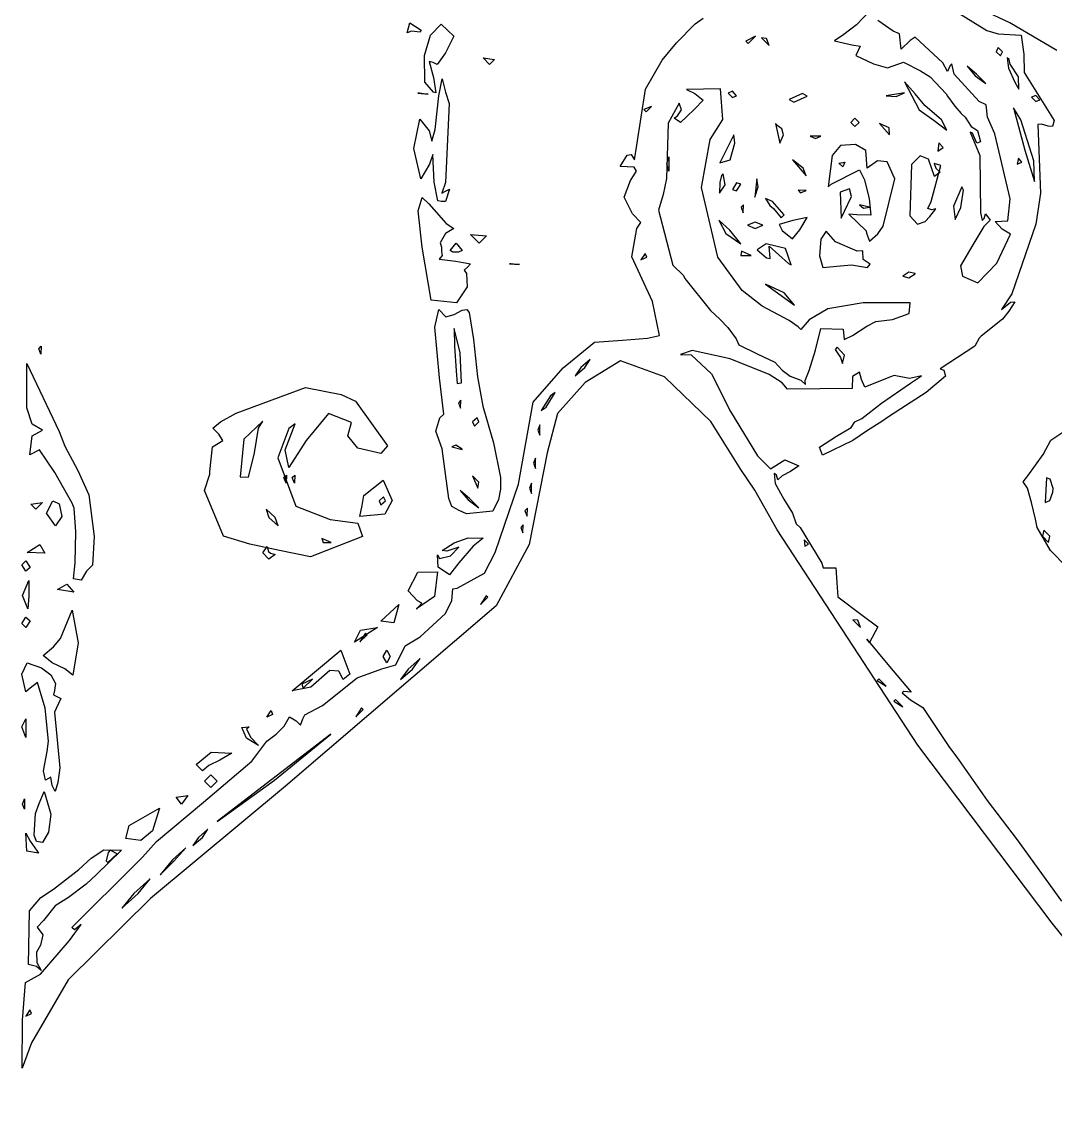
# Model space of a CAD drawing. Extents: x 0.2 to 67.3, y 0 to 43.3.
# Drawn here: x 0.16 to 8.32, y 12.4 to 20.98 of the extents above; entities that cross this region are included whole.
import ezdxf

# ---------------------------------------------------------------- set-up
doc = ezdxf.new("R2010")
doc.units = 0

msp = doc.modelspace()

# ---------------------------------------------------------------- linework, layer by layer
at = {"layer": 'Image'}
for p, q in [((7.962907, 20.967049), (7.35026, 21.256572)), ((7.356439, 21.170398), (7.780983, 20.906857)), ((6.863267, 21.066903), (6.751153, 20.952603)), ((3.204054, 20.888865), (3.225323, 20.967446)), ((3.225323, 20.967446), (3.315536, 20.910058)), ((3.388309, 20.869709), (3.472014, 20.95591)), ((3.472014, 20.95591), (3.573789, 20.861481)), ((5.331243, 20.80867), (5.479276, 20.960117)), ((5.479276, 20.960117), (5.54207, 21.003773)), ((6.751153, 20.952603), (6.650743, 20.876773)), ((7.042068, 20.900798), (6.919863, 20.985385)), ((8.334097, 20.749483), (7.962907, 20.967049)), ((3.204055, 20.888891), (3.204054, 20.888865)), ((3.240049, 20.901062), (3.204055, 20.888891)), ((3.306342, 20.894977), (3.240049, 20.901062)), ((3.315536, 20.910058), (3.306342, 20.894977)), ((3.342463, 20.710748), (3.388309, 20.869709)), ((3.573789, 20.861481), (3.50818, 20.730221)), ((5.954153, 20.863015), (5.877533, 20.823698)), ((5.897525, 20.80359), (5.954152, 20.862883)), ((5.954152, 20.862883), (5.954153, 20.863015)), ((6.04015, 20.844759), (6.001332, 20.849786)), ((6.001332, 20.849786), (6.06202, 20.789091)), ((6.06202, 20.789091), (6.04015, 20.844865)), ((6.04015, 20.844865), (6.04015, 20.844759)), ((6.650743, 20.876773), (6.577618, 20.825603)), ((7.092087, 20.881748), (7.042068, 20.900798)), ((7.103247, 20.759246), (7.092087, 20.881748)), ((7.21536, 20.855289), (7.175948, 20.829096)), ((7.432559, 20.650846), (7.21536, 20.855289)), ((7.780983, 20.906857), (7.871196, 20.880398)), ((7.871196, 20.880398), (8.051741, 20.870079)), ((8.051741, 20.870079), (8.073228, 20.720908)), ((5.218004, 20.673653), (5.331243, 20.80867)), ((5.877533, 20.823698), (5.897525, 20.80359)), ((6.577618, 20.825603), (6.715774, 20.793721)), ((6.715774, 20.793721), (6.780443, 20.784725)), ((6.780443, 20.784725), (6.747639, 20.710536)), ((7.175948, 20.829096), (7.103247, 20.759246)), ((7.869259, 20.772104), (7.854792, 20.739296)), ((7.904, 20.739296), (7.869259, 20.772104)), ((3.344157, 20.498684), (3.342463, 20.710748)), ((3.50818, 20.730221), (3.440265, 20.639734)), ((3.855362, 20.639442), (3.803421, 20.69138)), ((3.803421, 20.69138), (3.803421, 20.691354)), ((3.803421, 20.691354), (3.894318, 20.678389)), ((3.894318, 20.678389), (3.855362, 20.639442)), ((5.087197, 20.44373), (5.218004, 20.673653)), ((6.747639, 20.710536), (6.887058, 20.644549)), ((7.854792, 20.739296), (7.889533, 20.706514)), ((7.889533, 20.706514), (7.904, 20.739296)), ((7.904, 20.739296), (7.904, 20.739296)), ((7.956339, 20.678654), (7.939736, 20.691883)), ((7.939736, 20.691883), (7.951071, 20.610418)), ((7.964464, 20.640792), (7.956339, 20.678654)), ((8.073228, 20.720908), (8.076223, 20.574911)), ((3.409766, 20.655873), (3.379267, 20.661959)), ((3.379267, 20.661959), (3.411841, 20.537234)), ((3.440265, 20.639734), (3.409766, 20.655873)), ((6.887058, 20.644549), (6.996382, 20.613619)), ((6.996382, 20.613619), (7.122632, 20.656561)), ((7.122632, 20.656561), (7.25774, 20.587849)), ((7.25774, 20.587849), (7.333894, 20.542632)), ((7.469362, 20.584489), (7.432559, 20.650846)), ((7.49087, 20.630156), (7.469362, 20.584489)), ((7.504215, 20.644179), (7.49087, 20.630156)), ((7.523538, 20.562184), (7.504215, 20.644179)), ((7.698971, 20.561999), (7.625161, 20.624494)), ((7.625161, 20.624494), (7.687653, 20.550675)), ((7.951071, 20.610418), (8.002415, 20.49887)), ((8.030303, 20.542367), (7.964464, 20.640792)), ((3.413571, 20.421056), (3.344157, 20.498684)), ((3.411841, 20.537234), (3.432047, 20.416373)), ((3.454767, 20.391899), (3.482266, 20.527018)), ((3.482266, 20.527018), (3.507677, 20.420024)), ((7.215103, 20.40862), (7.130767, 20.501992)), ((7.130767, 20.501992), (7.245208, 20.280139)), ((7.333894, 20.542632), (7.458162, 20.406609)), ((7.719191, 20.345967), (7.523538, 20.562184)), ((7.687653, 20.550675), (7.772782, 20.48818)), ((7.772782, 20.48818), (7.698971, 20.561999)), ((8.002415, 20.49887), (8.033513, 20.444048)), ((8.033513, 20.444048), (8.030303, 20.542446)), ((8.030303, 20.542446), (8.030303, 20.542367)), ((8.076223, 20.574911), (8.310922, 20.197721)), ((3.290029, 20.411531), (3.370437, 20.404122)), ((3.290031, 20.411531), (3.290029, 20.411531)), ((3.301381, 20.411531), (3.290031, 20.411531)), ((3.350625, 20.404122), (3.301381, 20.411531)), ((3.432047, 20.416373), (3.413571, 20.421135)), ((3.413571, 20.421135), (3.413571, 20.421056)), ((3.507677, 20.420024), (3.53701, 20.33033)), ((5.017196, 20.001162), (5.087197, 20.44373)), ((5.67766, 20.446614), (5.410848, 20.441323)), ((5.410848, 20.441323), (5.476458, 20.410367)), ((5.476458, 20.410367), (5.542067, 20.358085)), ((5.697703, 20.203701), (5.67766, 20.446614)), ((5.771699, 20.427538), (5.738895, 20.412986)), ((5.738895, 20.412986), (5.771699, 20.378246)), ((5.804504, 20.392798), (5.771699, 20.427538)), ((7.130694, 20.415023), (6.98547, 20.391211)), ((7.065117, 20.385654), (7.130694, 20.414997)), ((7.130694, 20.414997), (7.130694, 20.415023)), ((7.772782, 20.48818), (7.772782, 20.48818)), ((3.370437, 20.404122), (3.350625, 20.404122)), ((3.425454, 20.12459), (3.454767, 20.391899)), ((3.53701, 20.33033), (3.508153, 19.707846)), ((5.350658, 20.334792), (5.264416, 20.176925)), ((5.369195, 20.281541), (5.350658, 20.334792)), ((5.542067, 20.358085), (5.476458, 20.288658)), ((5.771699, 20.378246), (5.804504, 20.392798)), ((5.804504, 20.392798), (5.804504, 20.392798)), ((6.324686, 20.4087), (6.21881, 20.361313)), ((6.21881, 20.361313), (6.256306, 20.340411)), ((6.256306, 20.340411), (6.362182, 20.387771)), ((6.362182, 20.387798), (6.324686, 20.4087)), ((6.362182, 20.387771), (6.362182, 20.387798)), ((6.98547, 20.391211), (7.065117, 20.385654)), ((7.291381, 20.315143), (7.215103, 20.40862)), ((7.458162, 20.406609), (7.469804, 20.390205)), ((7.469804, 20.390205), (7.527645, 20.308899)), ((7.775516, 20.321361), (7.719191, 20.345967)), ((8.166437, 20.394836), (8.133632, 20.380283)), ((8.133632, 20.380283), (8.166437, 20.345544)), ((8.199242, 20.360096), (8.166437, 20.394836)), ((8.166437, 20.345544), (8.199242, 20.360096)), ((8.199242, 20.360096), (8.199242, 20.360096)), ((5.132877, 20.306491), (5.074054, 20.284002)), ((5.074054, 20.284002), (5.092419, 20.265745)), ((5.092419, 20.265745), (5.132878, 20.306518)), ((5.132878, 20.306518), (5.132877, 20.306491)), ((5.33843, 20.23426), (5.369195, 20.281541)), ((5.476458, 20.288658), (5.410848, 20.226111)), ((7.245208, 20.280139), (7.365822, 20.198171)), ((7.423356, 20.201134), (7.291381, 20.315143)), ((7.527645, 20.308899), (7.579019, 20.251193)), ((7.579019, 20.251193), (7.608258, 20.222777)), ((7.786401, 20.223439), (7.775516, 20.321361)), ((8.048601, 20.201452), (7.991179, 20.296702)), ((7.991179, 20.296702), (8.080928, 19.962084)), ((3.257675, 19.9769), (3.305444, 20.206373)), ((3.305444, 20.206373), (3.379014, 20.114483)), ((5.264416, 20.176925), (5.251097, 19.739622)), ((5.312435, 20.215475), (5.33843, 20.23426)), ((5.361641, 20.180735), (5.312435, 20.215475)), ((5.410848, 20.226111), (5.361641, 20.180735)), ((5.595626, 20.046459), (5.697703, 20.203701)), ((6.132551, 20.152319), (6.113154, 20.173221)), ((6.113154, 20.173221), (6.147339, 20.017646)), ((6.739436, 20.214628), (6.706631, 20.18182)), ((6.706631, 20.18182), (6.739436, 20.149011)), ((6.772241, 20.18182), (6.739436, 20.214628)), ((6.739436, 20.149011), (6.772241, 20.18182)), ((6.772241, 20.18182), (6.772241, 20.18182)), ((7.009683, 20.138772), (6.93376, 20.173776)), ((6.93376, 20.173776), (7.010839, 20.083315)), ((7.365822, 20.198171), (7.465362, 20.121521)), ((7.423356, 20.201081), (7.423356, 20.201134)), ((7.465362, 20.121521), (7.423356, 20.201081)), ((7.608258, 20.222777), (7.657967, 20.148959)), ((7.844631, 20.092205), (7.786401, 20.223439)), ((8.151017, 19.879507), (8.048601, 20.201452)), ((8.212965, 20.167559), (8.184057, 20.164913)), ((8.184057, 20.164913), (8.203554, 19.623629)), ((8.265353, 20.151155), (8.212965, 20.167559)), ((8.310922, 20.197721), (8.299154, 20.148509)), ((3.379014, 20.114483), (3.400345, 20.032621)), ((3.400345, 20.032621), (3.425454, 20.12459)), ((5.78211, 20.082945), (5.673284, 19.863421)), ((5.790312, 20.017567), (5.78211, 20.082945)), ((6.162296, 20.130623), (6.132551, 20.152319)), ((6.147339, 20.017646), (6.174873, 20.083315)), ((6.174872, 20.083342), (6.162296, 20.130623)), ((6.174873, 20.083315), (6.174872, 20.083342)), ((6.468797, 20.072229), (6.386786, 20.072229)), ((6.386786, 20.072229), (6.427792, 20.055825)), ((6.427792, 20.055825), (6.468797, 20.072229)), ((6.468797, 20.072229), (6.468797, 20.072229)), ((7.010839, 20.083315), (7.009674, 20.138772)), ((7.009674, 20.138772), (7.009683, 20.138772)), ((7.666478, 20.09665), (7.64973, 20.104853)), ((7.64973, 20.104853), (7.724294, 19.919644)), ((7.657967, 20.148959), (7.707174, 20.118823)), ((7.700458, 20.018837), (7.666478, 20.09665)), ((7.707174, 20.118823), (7.72982, 20.029685)), ((7.965805, 19.578359), (7.844631, 20.092205)), ((8.299154, 20.148509), (8.265353, 20.151155)), ((4.998858, 19.886333), (5.017196, 20.001162)), ((5.527716, 19.668291), (5.595626, 20.046459)), ((5.753086, 19.88636), (5.790312, 20.017567)), ((6.62462, 19.999416), (6.55901, 19.919327)), ((6.743648, 20.007883), (6.62462, 19.999416)), ((6.82566, 19.958988), (6.743648, 20.007883)), ((7.401277, 20.02016), (7.393762, 19.95494)), ((7.393762, 19.95494), (7.435746, 19.984494)), ((7.435745, 19.984494), (7.401277, 20.02016)), ((7.435746, 19.984494), (7.435745, 19.984494)), ((7.72982, 20.029685), (7.700458, 20.018837)), ((3.311352, 19.7374), (3.257675, 19.9769)), ((3.407135, 19.927268), (3.380844, 19.852202)), ((3.416872, 19.710095), (3.407135, 19.927268)), ((4.885978, 19.833152), (4.941481, 19.923375)), ((4.941481, 19.923375), (4.97235, 19.927344)), ((4.97235, 19.927344), (4.998858, 19.886333)), ((5.254436, 19.853684), (5.269438, 19.911098)), ((5.269438, 19.911098), (5.269438, 19.796269)), ((6.55901, 19.919327), (6.527018, 19.672789)), ((6.83622, 19.820902), (6.82566, 19.958988)), ((7.254956, 19.91893), (7.18487, 19.849027)), ((7.320608, 19.891704), (7.254956, 19.91893)), ((7.724294, 19.919644), (7.729774, 19.470144)), ((8.029216, 19.899166), (8.020217, 19.851382)), ((8.057088, 19.868633), (8.029216, 19.899166)), ((8.080928, 19.962084), (8.156475, 19.716088)), ((3.380844, 19.852202), (3.311352, 19.7374)), ((4.99547, 19.828919), (4.885978, 19.833152)), ((5.014605, 19.796111), (4.99547, 19.828919)), ((5.269438, 19.796269), (5.254436, 19.853684)), ((5.254436, 19.853684), (5.254436, 19.853684)), ((5.673284, 19.863421), (5.753085, 19.886439)), ((5.753085, 19.886439), (5.753086, 19.88636)), ((6.329378, 19.821034), (6.246212, 19.886651)), ((6.246212, 19.886651), (6.355135, 19.759466)), ((6.355135, 19.759466), (6.329378, 19.821034)), ((6.329378, 19.821034), (6.329378, 19.821034)), ((6.642464, 19.831856), (6.611926, 19.859716)), ((6.611926, 19.859716), (6.611927, 19.859716)), ((6.611927, 19.859716), (6.659691, 19.868712)), ((6.659691, 19.868712), (6.642464, 19.831856)), ((6.918231, 19.878317), (6.83622, 19.820902)), ((6.993672, 19.870115), (6.918231, 19.878317)), ((7.054743, 19.737056), (6.993672, 19.870115)), ((7.18487, 19.849027), (7.171717, 19.443765)), ((7.366234, 19.755418), (7.320608, 19.891704)), ((7.339731, 19.558568), (7.4184, 19.84109)), ((7.4184, 19.84109), (7.365327, 19.858023)), ((7.365327, 19.858023), (7.377191, 19.821008)), ((7.377191, 19.821008), (7.411932, 19.7882)), ((8.020217, 19.851382), (8.057088, 19.86858)), ((8.057088, 19.86858), (8.057088, 19.868633)), ((8.156475, 19.716088), (8.151017, 19.879507)), ((8.151017, 19.879507), (8.151017, 19.879507)), ((4.967988, 19.722318), (5.014605, 19.796111)), ((5.251097, 19.739622), (5.226726, 19.612728)), ((5.685154, 19.762773), (5.673819, 19.706549)), ((5.697941, 19.776796), (5.685154, 19.762773)), ((5.715587, 19.689722), (5.697941, 19.776796)), ((5.963788, 19.736024), (5.948299, 19.591323)), ((5.976366, 19.672339), (5.963788, 19.736024)), ((6.551622, 19.693161), (6.776333, 19.807382)), ((6.776333, 19.807382), (6.815346, 19.727584)), ((6.815346, 19.727584), (6.851949, 19.579073)), ((6.96161, 19.361639), (7.054743, 19.737056)), ((7.411932, 19.7882), (7.366234, 19.755418)), ((3.446674, 19.562563), (3.416871, 19.710174)), ((3.416871, 19.710174), (3.416872, 19.710095)), ((3.508153, 19.707846), (3.47768, 19.624211)), ((3.47768, 19.624211), (3.508179, 19.639028)), ((3.508179, 19.639028), (3.538176, 19.655432)), ((3.538176, 19.655432), (3.508179, 19.557007)), ((4.918781, 19.591085), (4.967988, 19.722318)), ((5.656882, 19.117111), (5.527716, 19.668291)), ((5.673819, 19.706549), (5.669459, 19.624211)), ((5.669459, 19.624211), (5.715586, 19.689801)), ((5.715586, 19.689801), (5.715587, 19.689722)), ((5.804504, 19.706126), (5.771699, 19.653051)), ((5.771699, 19.653051), (5.804504, 19.640615)), ((5.837308, 19.693691), (5.804504, 19.706126)), ((5.804504, 19.640615), (5.837308, 19.693691)), ((5.837308, 19.693691), (5.837308, 19.693691)), ((5.948299, 19.591323), (5.976365, 19.672339)), ((5.976365, 19.672339), (5.976366, 19.672339)), ((6.353298, 19.644028), (6.290422, 19.646674)), ((6.290422, 19.646674), (6.310242, 19.62683)), ((6.310242, 19.62683), (6.353298, 19.644028)), ((6.353298, 19.644028), (6.353298, 19.644028)), ((6.527018, 19.672789), (6.551622, 19.693161)), ((6.695314, 19.656966), (6.621955, 19.63236)), ((6.711715, 19.596985), (6.695314, 19.656966)), ((7.58383, 19.673371), (7.516669, 19.519833)), ((7.575954, 19.510176), (7.597184, 19.646092)), ((7.597184, 19.646092), (7.58383, 19.673371)), ((3.291051, 19.483162), (3.324031, 19.589762)), ((3.324031, 19.589762), (3.376961, 19.540127)), ((3.475374, 19.557007), (3.446674, 19.562563)), ((3.508179, 19.557007), (3.475374, 19.557007)), ((4.98439, 19.459879), (4.918781, 19.591085)), ((5.226726, 19.612728), (5.189698, 19.488665)), ((6.089643, 19.557642), (6.034136, 19.582248)), ((6.034136, 19.582248), (6.066941, 19.52576)), ((6.179856, 19.452444), (6.089643, 19.557642)), ((6.621955, 19.63236), (6.631737, 19.427335)), ((6.657424, 19.482156), (6.711715, 19.596985)), ((6.851949, 19.579073), (6.864634, 19.449014)), ((7.314019, 19.50118), (7.339731, 19.558568)), ((7.946647, 19.40466), (7.965805, 19.578359)), ((8.203554, 19.623629), (8.166436, 19.379736)), ((3.324251, 19.196116), (3.291051, 19.483162)), ((3.376961, 19.540127), (3.513314, 19.38479)), ((5.189698, 19.488665), (5.300796, 19.056072)), ((5.859718, 19.531898), (5.839898, 19.512054)), ((5.839898, 19.512054), (5.857128, 19.469007)), ((5.857128, 19.469007), (5.85972, 19.531872)), ((5.85972, 19.531872), (5.859718, 19.531898)), ((6.066941, 19.52576), (6.095861, 19.501154)), ((6.095861, 19.501154), (6.157154, 19.427838)), ((6.631737, 19.427335), (6.657423, 19.482156)), ((6.657423, 19.482156), (6.657424, 19.482156)), ((6.854252, 19.512848), (6.77595, 19.531633)), ((6.77595, 19.531633), (6.806488, 19.503773)), ((6.806488, 19.503773), (6.854252, 19.512769)), ((6.854252, 19.512769), (6.854252, 19.512848)), ((7.346321, 19.492978), (7.314019, 19.50118)), ((7.330107, 19.439268), (7.378624, 19.500122)), ((7.378624, 19.500122), (7.346321, 19.492978)), ((7.516669, 19.519833), (7.530022, 19.416725)), ((7.530022, 19.416725), (7.575954, 19.510176)), ((7.575954, 19.510176), (7.575954, 19.510176)), ((7.729774, 19.470144), (7.744511, 19.4081)), ((3.513314, 19.38479), (3.573789, 19.343727)), ((5.049999, 19.392331), (4.98439, 19.459879)), ((5.018156, 19.344467), (5.049999, 19.392331)), ((5.751123, 19.331318), (5.664938, 19.410851)), ((5.664938, 19.410851), (5.719161, 19.304224)), ((5.952125, 19.394527), (5.891584, 19.36992)), ((6.012665, 19.36992), (5.952125, 19.394527)), ((6.248867, 19.407597), (6.139908, 19.375212)), ((6.157154, 19.427838), (6.179855, 19.452444)), ((6.179855, 19.452444), (6.179856, 19.452444)), ((6.362182, 19.43088), (6.248867, 19.407597)), ((6.304776, 19.332905), (6.362183, 19.430801)), ((6.362183, 19.430801), (6.362182, 19.43088)), ((6.755019, 19.452841), (6.690229, 19.457868)), ((6.690229, 19.457868), (6.827305, 19.326105)), ((6.864634, 19.449014), (6.755019, 19.452841)), ((7.171717, 19.443765), (7.231838, 19.378149)), ((7.231838, 19.378149), (7.294173, 19.399316)), ((7.29417, 19.399289), (7.330107, 19.439268)), ((7.294173, 19.399316), (7.29417, 19.399289)), ((7.744511, 19.4081), (7.759513, 19.422123)), ((7.805588, 19.410798), (7.756854, 19.361586)), ((7.759513, 19.422123), (7.770848, 19.460011)), ((7.770848, 19.460011), (7.805588, 19.410798)), ((7.845186, 19.398575), (7.946647, 19.40466)), ((7.900544, 19.339387), (7.845186, 19.398575)), ((3.508212, 19.304013), (3.466484, 19.23194)), ((3.573789, 19.343727), (3.508212, 19.304013)), ((3.705008, 19.296922), (3.830054, 19.285809)), ((3.705008, 19.29679), (3.705008, 19.296922)), ((3.773022, 19.228792), (3.705008, 19.29679)), ((4.977978, 19.121106), (5.018156, 19.344467)), ((5.719161, 19.304224), (5.837308, 19.224717)), ((5.837308, 19.224717), (5.751123, 19.331318)), ((5.891584, 19.36992), (5.952125, 19.345314)), ((5.952125, 19.345314), (6.012665, 19.36992)), ((6.012665, 19.36992), (6.012665, 19.36992)), ((6.139908, 19.375212), (6.165356, 19.329704)), ((6.165356, 19.329704), (6.247367, 19.264193)), ((6.247367, 19.264193), (6.304776, 19.332905)), ((6.513307, 19.323724), (6.470618, 19.261335)), ((6.585686, 19.239957), (6.513307, 19.323724)), ((6.827305, 19.326105), (6.82966, 19.307055)), ((6.82966, 19.307055), (6.854264, 19.244429)), ((6.854264, 19.244429), (6.919873, 19.303007)), ((6.919861, 19.30306), (6.96161, 19.361639)), ((6.919873, 19.303007), (6.919861, 19.30306)), ((7.756854, 19.361586), (7.671214, 19.215033)), ((7.859528, 19.071762), (7.968019, 19.300361)), ((7.968018, 19.300547), (7.900544, 19.339387)), ((7.968019, 19.300361), (7.968018, 19.300547)), ((8.166436, 19.379736), (7.977399, 18.828134)), ((3.466484, 19.23194), (3.475374, 19.196618)), ((3.543574, 19.17151), (3.590191, 19.228924)), ((3.590191, 19.228924), (3.638896, 19.17151)), ((3.830054, 19.285809), (3.773022, 19.228792)), ((5.837308, 19.224717), (5.837308, 19.224717)), ((6.037409, 19.223421), (5.968492, 19.175161)), ((6.192056, 19.185956), (6.037409, 19.223421)), ((6.470618, 19.261335), (6.45869, 19.128568)), ((6.755827, 19.164921), (6.585686, 19.239957)), ((7.671214, 19.215033), (7.572328, 19.048796)), ((3.394994, 18.777863), (3.324251, 19.196116)), ((3.481639, 19.131002), (3.456231, 19.102136)), ((3.475374, 19.196618), (3.475374, 19.163307)), ((3.475374, 19.163307), (3.481639, 19.131002)), ((3.543575, 19.17151), (3.543574, 19.17151)), ((3.563948, 19.15881), (3.543575, 19.17151)), ((3.610062, 19.15881), (3.563948, 19.15881)), ((3.638896, 19.17151), (3.610062, 19.15881)), ((5.082426, 19.148306), (5.049997, 19.0974)), ((5.095319, 19.117455), (5.082426, 19.148306)), ((5.843574, 19.164313), (5.837308, 19.132007)), ((5.837308, 19.132007), (5.91932, 19.132007)), ((5.91932, 19.132007), (5.843574, 19.164313)), ((5.91932, 19.132007), (5.91932, 19.132007)), ((5.968492, 19.175161), (6.041755, 19.11264)), ((6.069406, 19.108936), (6.060995, 19.204926)), ((6.060995, 19.204926), (6.213775, 19.068613)), ((6.192057, 19.186009), (6.192056, 19.185956)), ((6.236029, 19.058824), (6.192057, 19.186009)), ((6.45869, 19.128568), (6.484976, 19.036466)), ((6.802874, 19.168361), (6.755827, 19.164921)), ((6.805044, 19.099252), (6.802874, 19.168361)), ((3.456231, 19.102136), (3.589386, 19.086525)), ((3.589386, 19.086525), (3.705007, 19.065623)), ((3.680403, 19.040223), (3.655799, 19.015617)), ((3.705007, 19.065623), (3.680403, 19.040223)), ((4.023083, 19.066523), (4.01173, 19.066523)), ((4.01173, 19.066523), (4.011731, 19.066523)), ((4.011731, 19.066523), (4.092139, 19.059115)), ((4.072327, 19.059115), (4.023083, 19.066523)), ((4.092139, 19.059115), (4.072327, 19.059115)), ((5.141513, 18.768206), (4.977978, 19.121106)), ((5.049997, 19.0974), (5.095318, 19.117508)), ((5.095318, 19.117508), (5.095319, 19.117455)), ((5.300796, 19.056072), (5.385714, 18.974078)), ((5.848907, 18.855121), (5.656882, 19.117111)), ((6.041755, 19.11264), (6.069406, 19.108936)), ((6.213775, 19.068613), (6.236029, 19.058824)), ((6.484976, 19.036466), (6.624613, 19.050225)), ((6.624613, 19.050225), (6.62462, 19.050145)), ((6.62462, 19.050145), (6.713202, 19.057024)), ((6.713202, 19.057024), (6.837849, 19.036652)), ((6.860516, 19.062581), (6.805044, 19.099252)), ((6.837849, 19.036652), (6.860516, 19.062581)), ((7.572328, 19.048796), (7.588341, 18.967939)), ((7.709482, 18.915949), (7.859528, 19.071762)), ((3.655799, 19.015617), (3.67355, 18.988709)), ((3.67355, 18.988709), (3.678511, 18.885072)), ((5.385714, 18.974078), (5.396462, 18.948942)), ((7.165896, 19.000986), (7.116689, 18.969209)), ((7.116689, 18.969209), (7.165896, 18.956245)), ((7.215103, 18.988021), (7.165896, 19.000986)), ((7.165896, 18.956245), (7.215103, 18.987995)), ((7.215103, 18.987995), (7.215103, 18.988021)), ((7.588341, 18.967939), (7.709482, 18.915949)), ((3.678511, 18.885072), (3.595152, 18.75659)), ((5.396462, 18.948942), (5.599473, 18.698329)), ((6.181757, 18.836891), (6.034136, 18.905736)), ((6.034136, 18.905736), (6.261705, 18.739049)), ((6.007078, 18.730291), (5.848907, 18.855121)), ((6.261705, 18.739049), (6.181757, 18.836891)), ((6.181757, 18.836891), (6.181757, 18.836891)), ((7.977399, 18.828134), (7.895711, 18.705103)), ((3.394996, 18.777757), (3.394994, 18.777863)), ((3.595152, 18.75659), (3.394996, 18.777757)), ((3.422997, 18.564636), (3.455248, 18.704044)), ((3.455248, 18.704044), (3.509271, 18.64663)), ((3.57488, 18.666738), (3.639901, 18.69952)), ((3.639901, 18.69952), (3.675551, 18.704018)), ((3.675551, 18.704018), (3.694852, 18.680735)), ((5.196786, 18.500659), (5.141513, 18.768206)), ((5.599473, 18.698329), (5.673283, 18.627897)), ((6.220156, 18.619404), (6.007078, 18.730291)), ((6.526207, 18.711506), (6.378586, 18.623135)), ((6.805046, 18.75659), (6.526207, 18.711506)), ((7.174805, 18.75659), (6.805046, 18.75659)), ((7.166359, 18.674014), (7.174805, 18.75659)), ((7.895711, 18.705103), (7.96698, 18.762517)), ((8.001415, 18.765957), (7.953205, 18.693196)), ((7.96698, 18.762517), (8.001415, 18.765957)), ((3.509271, 18.64663), (3.57488, 18.666738)), ((3.694852, 18.680735), (3.727965, 18.467507)), ((5.673283, 18.627897), (5.735191, 18.562863)), ((6.291617, 18.567387), (6.220156, 18.619404)), ((6.378586, 18.623135), (6.312976, 18.547543)), ((6.832971, 18.574187), (6.905279, 18.609932)), ((6.905279, 18.609932), (7.035902, 18.625278)), ((7.035902, 18.625278), (7.166359, 18.674014)), ((7.903999, 18.629141), (7.736974, 18.493674)), ((7.953205, 18.693196), (7.903999, 18.629141)), ((3.460447, 18.166359), (3.422997, 18.564636)), ((3.623939, 18.36342), (3.575872, 18.555137)), ((3.575872, 18.555137), (3.57865, 18.416548)), ((5.735191, 18.562863), (5.801423, 18.47301)), ((6.312976, 18.547543), (6.291617, 18.567387)), ((6.427792, 18.385275), (6.470966, 18.555216)), ((6.470966, 18.555216), (6.645122, 18.549131)), ((6.645122, 18.549131), (6.654415, 18.46756)), ((6.721182, 18.500368), (6.832971, 18.574187)), ((3.727965, 18.467507), (3.759167, 18.173132)), ((4.437132, 18.245496), (4.684012, 18.447478)), ((4.684012, 18.447478), (4.903473, 18.463353)), ((4.903473, 18.463353), (5.101081, 18.478699)), ((5.101081, 18.478699), (5.196786, 18.500659)), ((5.801423, 18.47301), (5.821822, 18.425068)), ((6.654415, 18.46756), (6.721182, 18.500368)), ((7.720612, 18.480181), (7.684675, 18.416628)), ((7.736974, 18.493674), (7.720612, 18.480181)), ((0.295916, 18.395144), (0.315735, 18.414987)), ((0.313145, 18.352096), (0.295916, 18.39517)), ((0.295916, 18.39517), (0.295916, 18.395144)), ((0.315735, 18.414987), (0.313145, 18.352096)), ((3.57865, 18.416548), (3.591702, 18.220492)), ((3.623938, 18.363341), (3.623939, 18.36342)), ((3.633466, 18.12601), (3.623938, 18.363341)), ((5.453996, 18.382814), (5.36164, 18.349133)), ((5.753212, 18.314631), (5.453996, 18.382814)), ((5.821822, 18.425068), (5.968524, 18.355668)), ((5.968524, 18.355668), (6.107944, 18.288649)), ((6.378283, 18.224884), (6.427792, 18.385275)), ((6.600016, 18.407791), (6.583615, 18.388741)), ((6.583615, 18.388741), (6.62462, 18.325717)), ((6.657424, 18.344794), (6.600016, 18.407791)), ((7.684675, 18.416628), (7.412137, 18.235627)), ((0.203111, 17.948289), (0.203593, 18.278939)), ((0.203593, 18.278939), (0.457348, 17.743502)), ((4.650108, 18.311879), (4.57433, 18.246263)), ((4.607135, 18.246263), (4.650108, 18.311879)), ((4.888749, 18.301015), (4.609843, 18.129873)), ((5.236262, 18.173132), (4.888749, 18.301015)), ((5.36164, 18.349133), (5.445292, 18.346487)), ((5.445292, 18.346487), (5.607896, 18.197923)), ((6.062713, 18.192261), (5.753212, 18.314631)), ((6.107944, 18.288649), (6.165352, 18.22507)), ((6.62462, 18.325717), (6.641022, 18.279256)), ((6.641022, 18.279256), (6.657423, 18.344873)), ((6.657423, 18.344873), (6.657424, 18.344794)), ((3.591702, 18.220492), (3.598452, 18.121777)), ((4.200384, 17.974536), (4.437132, 18.245496)), ((4.57433, 18.246263), (4.531357, 18.180646)), ((4.531357, 18.180646), (4.607135, 18.246263)), ((4.607135, 18.246263), (4.607135, 18.246263)), ((5.607896, 18.197923), (5.757677, 17.901035)), ((6.165354, 18.126618), (6.062713, 18.192261)), ((6.165352, 18.22507), (6.229025, 18.179694)), ((6.347415, 18.145192), (6.378283, 18.224884)), ((6.775835, 18.20983), (6.719146, 18.175831)), ((6.789937, 18.153103), (6.775835, 18.20983)), ((7.04806, 18.183821), (7.018776, 18.172973)), ((7.170575, 18.160538), (7.04806, 18.183821)), ((7.264309, 18.182763), (7.170575, 18.160538)), ((7.178433, 18.124025), (7.264309, 18.182763)), ((7.412137, 18.235627), (7.441675, 18.227424)), ((7.441675, 18.227424), (7.453978, 18.179085)), ((3.494635, 17.879313), (3.460447, 18.166359)), ((3.598452, 18.121777), (3.633466, 18.12601)), ((3.759167, 18.173132), (3.802918, 17.941252)), ((4.609843, 18.129873), (4.390477, 17.884978)), ((5.601353, 17.819993), (5.236262, 18.173132)), ((6.20636, 18.076057), (6.165354, 18.126618)), ((6.229025, 18.179694), (6.312972, 18.146885)), ((6.312972, 18.146885), (6.349649, 18.114077)), ((6.3474, 18.14424), (6.347415, 18.145192)), ((6.349649, 18.114077), (6.3474, 18.14424)), ((6.719146, 18.175831), (6.716402, 18.081613)), ((6.818574, 18.093043), (6.789937, 18.153103)), ((7.018776, 18.172973), (6.818574, 18.093043)), ((6.948801, 17.966863), (7.178433, 18.124025)), ((7.453978, 18.179085), (7.300402, 18.050366)), ((1.854662, 17.887647), (2.403337, 18.089709)), ((2.403337, 18.089709), (2.68476, 18.034755)), ((2.68476, 18.034755), (2.797055, 17.982579)), ((4.336497, 18.024595), (4.263684, 17.908152)), ((4.301081, 17.93461), (4.373894, 18.051053)), ((4.373894, 18.051053), (4.336497, 18.024595)), ((4.373894, 18.051053), (4.373894, 18.051053)), ((6.716402, 18.081613), (6.20636, 18.076057)), ((7.300402, 18.050366), (7.10259, 17.920217)), ((0.203111, 17.929239), (0.203111, 17.948289)), ((0.244117, 17.800414), (0.203111, 17.929239)), ((2.797055, 17.982579), (3.048914, 17.629679)), ((3.629003, 17.988506), (3.609183, 17.968662)), ((3.609183, 17.968662), (3.626413, 17.925615)), ((3.626413, 17.925615), (3.629006, 17.988506)), ((3.629006, 17.988506), (3.629003, 17.988506)), ((3.802918, 17.941252), (3.887445, 17.652062)), ((4.083502, 17.327631), (4.200384, 17.974536)), ((4.263684, 17.908152), (4.301081, 17.93461)), ((6.794109, 17.843859), (6.948801, 17.966863)), ((8.285824, 17.67479), (8.691296, 17.946649)), ((1.731645, 17.818538), (1.854662, 17.887647)), ((2.582481, 17.884155), (2.4081, 17.670954)), ((2.765194, 17.813501), (2.582481, 17.884155)), ((3.431326, 17.744508), (3.461729, 17.851135)), ((3.461729, 17.851135), (3.494635, 17.879313)), ((3.756152, 17.851135), (3.721411, 17.818326)), ((3.770617, 17.818326), (3.756152, 17.851135)), ((4.390477, 17.884978), (4.310927, 17.573508)), ((5.757677, 17.901035), (5.970805, 17.549483)), ((6.73773, 17.819252), (6.794109, 17.843859)), ((6.996788, 17.852061), (6.952665, 17.821369)), ((7.10259, 17.920217), (6.996788, 17.852061)), ((0.326129, 17.754138), (0.244117, 17.800414)), ((0.244117, 17.707863), (0.326129, 17.754138)), ((1.67112, 17.769325), (1.731645, 17.818538)), ((1.719297, 17.72014), (1.67112, 17.769325)), ((2.064776, 17.824359), (1.914992, 17.683019)), ((1.999167, 17.573957), (2.031972, 17.769193)), ((2.031972, 17.769193), (2.064776, 17.824359)), ((2.27149, 17.765145), (2.183402, 17.53382)), ((2.242648, 17.596738), (2.320651, 17.803457)), ((2.320651, 17.803457), (2.27149, 17.765145)), ((2.73727, 17.70826), (2.765194, 17.813501)), ((3.721411, 17.818326), (3.735879, 17.785518)), ((3.735879, 17.785518), (3.770619, 17.818326)), ((3.770619, 17.818326), (3.770617, 17.818326)), ((4.251608, 17.795069), (4.23506, 17.754059)), ((4.23506, 17.754059), (4.251608, 17.713049)), ((4.251608, 17.713049), (4.251608, 17.795069)), ((4.251608, 17.795069), (4.251608, 17.795069)), ((5.83838, 17.442274), (5.601353, 17.819993)), ((6.594071, 17.70482), (6.709916, 17.773294)), ((6.709916, 17.773294), (6.73773, 17.819252)), ((6.952665, 17.821369), (6.837849, 17.749164)), ((0.224981, 17.557315), (0.244117, 17.707863)), ((0.457348, 17.743502), (0.502276, 17.626398)), ((1.66761, 17.621715), (1.748592, 17.670927)), ((1.748592, 17.670927), (1.719297, 17.72014)), ((1.914992, 17.683019), (1.887558, 17.383272)), ((2.4081, 17.670954), (2.269447, 17.458844)), ((2.816414, 17.60957), (2.73727, 17.70826)), ((3.479713, 17.606739), (3.431326, 17.744508)), ((6.460595, 17.619545), (6.594071, 17.70482)), ((6.723033, 17.671615), (6.48287, 17.556812)), ((6.837849, 17.749164), (6.723033, 17.671615)), ((8.224289, 17.561972), (8.285824, 17.67479)), ((0.303124, 17.598325), (0.224981, 17.557315)), ((0.42375, 17.417933), (0.303124, 17.598325)), ((0.502276, 17.626398), (0.6053, 17.433755)), ((1.646517, 17.426638), (1.66761, 17.621715)), ((2.269447, 17.458844), (2.242648, 17.596738)), ((2.996839, 17.569063), (2.816414, 17.60957)), ((3.048914, 17.629679), (2.996839, 17.569063)), ((3.50818, 17.407164), (3.479713, 17.606739)), ((3.588488, 17.634018), (3.557619, 17.621053)), ((3.557619, 17.621053), (3.639398, 17.601474)), ((3.639398, 17.60158), (3.588488, 17.634018)), ((3.639398, 17.601474), (3.639398, 17.60158)), ((3.887445, 17.652062), (3.941994, 17.38015)), ((6.48287, 17.556812), (6.460595, 17.619545)), ((1.953167, 17.380627), (1.999167, 17.573243)), ((1.999167, 17.573243), (1.999167, 17.573957)), ((2.183402, 17.53382), (2.325513, 17.153006)), ((4.310927, 17.573508), (4.167337, 16.849612)), ((4.218803, 17.53263), (4.202256, 17.491619)), ((4.218803, 17.450609), (4.218803, 17.53263)), ((4.218803, 17.53263), (4.218803, 17.53263)), ((5.970805, 17.549483), (6.072922, 17.446719)), ((6.072922, 17.446719), (6.184981, 17.51858)), ((6.184981, 17.51858), (6.296572, 17.472649)), ((8.10377, 17.393168), (8.224289, 17.561972)), ((0.559372, 17.177824), (0.42375, 17.417933)), ((0.6053, 17.433755), (0.692356, 17.241297)), ((1.646517, 17.405471), (1.646517, 17.426638)), ((4.202256, 17.491619), (4.218803, 17.450609)), ((5.948956, 17.278259), (5.83838, 17.442274)), ((6.119278, 17.397639), (6.102676, 17.410868)), ((6.102676, 17.410868), (6.110129, 17.331996)), ((6.230963, 17.425368), (6.165354, 17.392586)), ((6.296572, 17.472649), (6.230963, 17.425368)), ((1.605512, 17.27691), (1.646517, 17.405471)), ((1.887558, 17.383272), (1.953167, 17.380627)), ((2.248616, 17.335171), (2.231386, 17.378219)), ((2.231386, 17.378219), (2.231389, 17.378192)), ((2.231389, 17.378192), (2.251209, 17.398036)), ((2.251209, 17.398036), (2.248616, 17.335171)), ((2.314225, 17.335171), (2.296996, 17.378219)), ((2.296996, 17.378219), (2.296998, 17.378192)), ((2.296998, 17.378192), (2.316818, 17.398036)), ((2.316818, 17.398036), (2.314225, 17.335171)), ((2.86343, 17.23836), (3.014797, 17.359063)), ((3.014797, 17.359063), (3.085988, 17.198779)), ((3.532784, 17.214177), (3.50818, 17.407164)), ((3.770617, 17.342659), (3.72141, 17.391871)), ((3.72141, 17.391871), (3.762416, 17.296039)), ((3.762416, 17.296039), (3.770618, 17.342659)), ((3.770618, 17.342659), (3.770617, 17.342659)), ((3.899306, 16.786347), (4.083502, 17.327631)), ((3.941994, 17.38015), (3.940248, 17.285959)), ((4.185999, 17.335806), (4.169452, 17.294796)), ((4.185999, 17.253786), (4.185999, 17.335806)), ((4.185999, 17.335806), (4.185999, 17.335806)), ((6.110129, 17.331996), (6.179145, 17.206981)), ((6.130613, 17.359777), (6.119278, 17.397639)), ((6.165354, 17.392586), (6.130613, 17.359777)), ((8.068023, 17.343955), (8.10377, 17.393168)), ((8.100828, 17.294743), (8.068023, 17.343955)), ((8.25014, 17.376446), (8.240239, 17.18301)), ((8.280734, 17.366392), (8.25014, 17.376446)), ((8.303639, 17.292071), (8.280734, 17.366392)), ((0.692356, 17.241297), (0.734938, 16.913267)), ((1.755519, 16.916892), (1.605512, 17.27691)), ((2.849416, 17.157239), (2.86343, 17.23836)), ((3.696807, 17.214548), (3.622996, 17.277042)), ((3.622996, 17.277042), (3.685489, 17.203224)), ((3.940248, 17.285959), (3.92492, 17.205896)), ((4.169452, 17.294796), (4.185999, 17.253786)), ((6.124212, 16.966607), (5.948956, 17.278259)), ((8.133632, 17.181872), (8.100828, 17.294743)), ((8.278988, 17.197826), (8.301654, 17.26294)), ((8.301654, 17.26294), (8.303639, 17.292071)), ((0.235235, 17.168378), (0.326131, 17.181343)), ((0.235235, 17.168352), (0.235235, 17.168378)), ((0.27419, 17.129405), (0.235235, 17.168352)), ((0.326131, 17.181343), (0.27419, 17.129405)), ((0.358936, 17.096703), (0.408143, 17.195101)), ((0.408143, 17.195101), (0.457798, 17.170495)), ((0.457798, 17.170495), (0.478026, 17.072096)), ((0.576305, 17.136787), (0.559372, 17.177824)), ((2.325513, 17.153006), (2.595677, 17.04876)), ((2.831548, 17.070509), (2.849416, 17.157239)), ((3.018048, 17.22783), (2.983307, 17.195022)), ((2.983307, 17.195022), (2.997775, 17.16224)), ((2.997775, 17.16224), (3.032515, 17.195022)), ((3.032513, 17.195022), (3.018048, 17.22783)), ((3.085988, 17.198779), (3.02791, 17.089083)), ((3.032515, 17.195022), (3.032513, 17.195022)), ((3.558178, 17.151286), (3.532784, 17.214177)), ((3.615586, 17.117578), (3.558178, 17.151286)), ((3.685489, 17.203224), (3.770617, 17.140729)), ((3.770617, 17.140729), (3.696807, 17.214548)), ((3.92492, 17.205896), (3.881351, 17.112525)), ((6.179145, 17.206981), (6.246685, 17.097973)), ((8.165004, 17.04958), (8.133632, 17.181872)), ((8.240239, 17.18301), (8.278978, 17.197826)), ((8.278978, 17.197826), (8.278988, 17.197826)), ((0.428371, 16.998278), (0.358936, 17.096703)), ((0.358936, 17.096703), (0.358936, 17.096703)), ((0.478026, 17.072096), (0.428371, 16.998278)), ((0.58823, 16.950415), (0.576305, 17.136787)), ((2.16319, 17.063894), (2.091343, 17.129511)), ((2.091343, 17.129511), (2.113983, 17.063894)), ((3.02791, 17.089083), (2.831548, 17.070562)), ((2.831548, 17.070562), (2.831548, 17.070509)), ((3.672203, 17.092972), (3.615586, 17.117578)), ((3.672208, 17.092946), (3.672203, 17.092972)), ((3.881351, 17.112525), (3.672208, 17.092946)), ((3.770617, 17.140729), (3.770617, 17.140729)), ((4.153877, 17.136919), (4.134057, 17.117075)), ((4.134057, 17.117075), (4.151287, 17.074028)), ((4.151287, 17.074028), (4.15388, 17.136893)), ((4.15388, 17.136893), (4.153877, 17.136919)), ((6.246685, 17.097973), (6.274567, 17.012645)), ((2.113983, 17.063894), (2.185831, 16.998304)), ((2.185831, 16.998304), (2.16319, 17.063894)), ((2.16319, 17.063894), (2.16319, 17.063894)), ((2.595677, 17.04876), (2.815001, 17.02005)), ((2.815001, 17.02005), (2.851001, 16.914405)), ((4.121073, 17.005712), (4.101253, 16.985869)), ((4.101253, 16.985869), (4.118482, 16.942795)), ((4.118482, 16.942795), (4.121075, 17.005686)), ((4.121075, 17.005686), (4.121073, 17.005712)), ((6.274567, 17.012645), (6.307982, 16.985234)), ((6.307982, 16.985234), (6.476717, 16.70377)), ((8.178881, 16.984599), (8.165004, 17.04958)), ((8.281996, 16.802671), (8.178881, 16.984599)), ((0.583285, 16.706945), (0.58823, 16.950415)), ((0.734938, 16.913267), (0.720077, 16.687922)), ((1.961896, 16.853762), (1.755519, 16.916892)), ((2.851001, 16.914405), (2.442028, 16.752295)), ((2.606053, 16.867071), (2.530306, 16.897577)), ((2.530306, 16.897577), (2.540442, 16.867071)), ((3.576357, 16.862864), (3.686963, 16.903874)), ((3.686963, 16.903874), (3.80342, 16.90017)), ((3.80342, 16.90017), (3.725434, 16.836909)), ((7.234769, 15.267905), (6.124212, 16.966607)), ((8.229567, 16.964517), (8.220185, 16.915331)), ((8.220185, 16.915331), (8.267333, 16.866119)), ((8.276715, 16.915331), (8.229567, 16.964517)), ((8.267333, 16.866119), (8.276715, 16.915331)), ((8.276715, 16.915331), (8.276715, 16.915331)), ((0.206233, 16.787828), (0.304888, 16.850296)), ((0.304888, 16.850296), (0.343907, 16.783092)), ((2.198109, 16.803174), (1.961896, 16.853762)), ((2.064776, 16.785183), (2.099517, 16.834369)), ((2.099517, 16.834369), (2.110852, 16.796507)), ((2.540442, 16.867071), (2.606052, 16.867071)), ((2.606052, 16.867071), (2.606053, 16.867071)), ((3.480809, 16.802671), (3.576357, 16.862864)), ((3.612457, 16.828124), (3.518143, 16.797644)), ((3.547398, 16.761661), (3.612457, 16.828124)), ((3.725434, 16.836909), (3.612324, 16.706496)), ((4.167337, 16.849612), (3.907158, 16.367274)), ((6.373503, 16.853339), (6.338443, 16.888343)), ((6.338443, 16.888343), (6.34443, 16.837702)), ((6.34443, 16.837702), (6.373502, 16.853313)), ((6.373502, 16.853313), (6.373503, 16.853339)), ((0.343907, 16.783092), (0.206233, 16.787855)), ((0.206233, 16.787855), (0.206233, 16.787828)), ((2.064778, 16.78505), (2.064776, 16.785183)), ((2.113985, 16.735838), (2.064778, 16.78505)), ((2.110852, 16.796507), (2.125319, 16.781955)), ((2.163193, 16.770578), (2.113985, 16.735838)), ((2.125319, 16.781955), (2.163193, 16.770578)), ((2.442028, 16.752295), (2.198108, 16.803306)), ((2.198108, 16.803306), (2.198109, 16.803174)), ((3.450462, 16.671147), (3.444506, 16.769995)), ((3.444506, 16.769995), (3.460355, 16.739436)), ((3.460355, 16.739436), (3.547398, 16.761661)), ((3.518143, 16.797644), (3.480809, 16.802671)), ((3.813848, 16.62466), (3.899306, 16.786347)), ((8.413404, 16.669983), (8.281996, 16.802671)), ((0.162108, 16.689933), (0.194913, 16.720783)), ((0.194913, 16.638789), (0.162108, 16.689933)), ((0.162108, 16.689933), (0.162108, 16.689933)), ((0.194913, 16.720783), (0.227717, 16.669639)), ((0.227717, 16.669639), (0.194913, 16.638789)), ((0.571903, 16.578437), (0.583285, 16.706945)), ((0.674679, 16.64035), (0.630648, 16.569256)), ((0.720077, 16.687922), (0.674679, 16.64035)), ((3.45046, 16.670909), (3.450462, 16.671147)), ((3.538271, 16.610012), (3.45046, 16.670909)), ((3.612324, 16.706496), (3.538271, 16.610012)), ((6.476717, 16.70377), (6.488007, 16.665776)), ((6.488007, 16.665776), (6.587417, 16.665776)), ((6.587417, 16.665776), (6.596958, 16.547587)), ((0.168231, 16.447628), (0.219516, 16.565182)), ((0.219516, 16.565182), (0.219516, 16.463688)), ((0.571901, 16.578252), (0.571903, 16.578437)), ((0.630648, 16.569256), (0.571901, 16.578252)), ((3.21239, 16.48544), (3.288865, 16.632994)), ((3.288865, 16.632994), (3.444733, 16.63564)), ((3.444733, 16.63564), (3.421283, 16.439187)), ((3.598508, 16.50483), (3.813848, 16.62466)), ((0.443685, 16.495861), (0.516865, 16.536819)), ((0.572337, 16.475038), (0.443685, 16.49594)), ((0.443685, 16.49594), (0.443685, 16.495861)), ((0.516865, 16.536819), (0.572337, 16.475038)), ((3.286749, 16.406485), (3.21239, 16.48544)), ((3.557792, 16.409289), (3.565994, 16.500597)), ((3.565994, 16.500597), (3.598508, 16.50483)), ((6.596958, 16.547587), (6.605126, 16.438103)), ((0.209236, 16.343646), (0.168231, 16.447733)), ((0.168231, 16.447733), (0.168231, 16.447628)), ((0.219516, 16.444638), (0.209236, 16.343646)), ((0.219516, 16.463688), (0.219516, 16.444638)), ((3.278547, 16.340815), (3.319553, 16.387435)), ((3.421283, 16.439187), (3.278549, 16.341689)), ((3.319553, 16.387435), (3.286749, 16.406485)), ((3.508181, 16.304964), (3.557792, 16.409289)), ((3.828025, 16.446093), (3.783003, 16.376296)), ((3.783003, 16.376296), (3.840411, 16.433711)), ((3.840411, 16.433658), (3.828025, 16.446093)), ((3.840411, 16.433711), (3.840411, 16.433658)), ((6.605126, 16.438103), (6.796809, 16.292)), ((0.46827, 16.108485), (0.561074, 16.332534)), ((0.561074, 16.332534), (0.607472, 16.075571)), ((3.907158, 16.367274), (2.245202, 14.941965)), ((2.995986, 16.246359), (3.139128, 16.375846)), ((3.139128, 16.375846), (3.099276, 16.232495)), ((3.278549, 16.341689), (3.278547, 16.340815)), ((3.306581, 16.12145), (3.508181, 16.304964)), ((0.162108, 16.22678), (0.194913, 16.277924)), ((0.194913, 16.19593), (0.162108, 16.22678)), ((0.162108, 16.22678), (0.162108, 16.22678)), ((0.194913, 16.277924), (0.227717, 16.247074)), ((0.227717, 16.247074), (0.194913, 16.19593)), ((2.995986, 16.246253), (2.995986, 16.246359)), ((3.099276, 16.232495), (2.995986, 16.246253)), ((6.761852, 16.252127), (6.723033, 16.257154)), ((6.723033, 16.257154), (6.783722, 16.196459)), ((6.783722, 16.196459), (6.761851, 16.252233)), ((6.761851, 16.252233), (6.761852, 16.252127)), ((6.796809, 16.292), (6.919357, 16.200295)), ((2.970161, 16.195057), (2.789876, 16.078958)), ((2.789876, 16.079011), (2.837344, 16.174948)), ((2.876691, 16.150951), (2.831669, 16.081154)), ((2.831669, 16.081154), (2.889077, 16.138568)), ((2.837344, 16.174948), (2.970161, 16.195057)), ((2.889076, 16.138515), (2.876691, 16.150951)), ((2.889077, 16.138568), (2.889076, 16.138515)), ((6.919357, 16.200295), (6.854753, 16.077423)), ((0.330186, 15.973915), (0.413133, 16.041916)), ((0.413133, 16.041916), (0.46827, 16.108485)), ((0.607472, 16.075571), (0.565437, 15.818661)), ((2.789876, 16.078958), (2.789876, 16.079011)), ((3.115074, 15.901026), (3.189076, 16.050277)), ((3.189076, 16.050277), (3.306581, 16.12145)), ((6.854753, 16.077423), (6.834356, 16.104014)), ((6.834356, 16.104014), (6.998379, 15.904545)), ((0.402228, 15.917086), (0.330186, 15.973915)), ((2.29624, 15.695656), (2.682324, 16.015484)), ((2.682324, 16.015484), (2.753226, 15.826863)), ((3.016111, 15.966298), (3.043448, 16.015484)), ((3.043448, 15.917086), (3.016111, 15.966298)), ((3.016111, 15.966298), (3.016111, 15.966298)), ((3.043448, 16.015484), (3.070785, 15.966298)), ((3.070785, 15.966298), (3.043448, 15.917086)), ((0.163151, 15.826889), (0.204157, 15.916848)), ((0.204157, 15.916848), (0.31793, 15.878139)), ((0.31793, 15.878139), (0.39174, 15.820963)), ((0.502017, 15.867873), (0.402228, 15.917086)), ((0.565437, 15.818661), (0.502017, 15.867873)), ((0.502017, 15.867873), (0.502017, 15.867873)), ((2.811049, 15.799267), (3.003964, 15.868429)), ((3.003964, 15.868429), (3.115074, 15.901026)), ((3.212938, 15.867767), (3.152295, 15.785747)), ((3.152295, 15.785747), (3.245743, 15.867767)), ((3.306387, 15.949788), (3.212938, 15.867767)), ((3.245743, 15.867767), (3.306387, 15.949788)), ((3.245743, 15.867767), (3.245743, 15.867767)), ((6.998379, 15.904545), (7.182296, 15.685337)), ((0.194913, 15.687481), (0.163151, 15.826889)), ((0.39174, 15.820963), (0.428562, 15.753071)), ((2.458432, 15.787017), (2.373303, 15.748282)), ((2.384622, 15.716638), (2.458433, 15.787017)), ((2.594795, 15.854962), (2.445146, 15.723676)), ((2.458433, 15.787017), (2.458432, 15.787017)), ((2.535078, 15.579584), (2.811049, 15.799267)), ((2.66478, 15.851522), (2.594795, 15.854962)), ((2.70064, 15.785853), (2.66478, 15.851522)), ((2.753226, 15.826863), (2.70064, 15.785853)), ((6.928062, 15.789927), (6.915677, 15.777492)), ((6.98547, 15.732539), (6.928062, 15.789927)), ((0.227717, 15.716452), (0.194913, 15.687481)), ((0.286968, 15.760929), (0.227717, 15.716452)), ((0.346831, 15.557676), (0.286968, 15.760929)), ((0.420361, 15.697588), (0.412906, 15.664594)), ((0.428562, 15.753071), (0.420361, 15.697588)), ((2.445146, 15.723676), (2.29624, 15.69555)), ((2.29624, 15.69555), (2.29624, 15.695656)), ((2.373303, 15.748282), (2.384622, 15.716638)), ((6.915677, 15.777492), (6.985471, 15.732486)), ((6.985471, 15.732486), (6.98547, 15.732539)), ((0.412906, 15.664594), (0.470315, 15.635384)), ((0.470315, 15.635384), (0.432746, 15.555745)), ((7.059281, 15.625992), (7.046896, 15.613556)), ((7.046896, 15.613556), (7.11669, 15.568524)), ((7.116689, 15.568577), (7.059281, 15.625992)), ((7.124887, 15.690629), (7.111632, 15.679252)), ((7.111632, 15.679252), (7.177241, 15.625727)), ((7.182296, 15.685337), (7.124887, 15.690629)), ((7.177241, 15.625727), (7.275939, 15.563391)), ((0.372417, 15.298544), (0.346831, 15.557676)), ((0.432746, 15.555745), (0.421596, 15.525979)), ((0.421596, 15.525979), (0.462781, 15.087142)), ((2.097581, 15.488673), (2.13001, 15.539605)), ((2.13001, 15.539605), (2.142903, 15.508728)), ((2.396034, 15.504865), (2.535078, 15.579584)), ((2.843887, 15.560375), (2.798864, 15.490604)), ((2.798864, 15.490604), (2.856272, 15.547992)), ((2.856272, 15.54794), (2.843887, 15.560375)), ((2.856272, 15.547992), (2.856272, 15.54794)), ((7.11669, 15.568524), (7.116689, 15.568577)), ((7.275939, 15.563391), (7.485739, 15.248299)), ((0.162108, 15.410542), (0.194913, 15.474227)), ((0.194913, 15.474227), (0.194913, 15.326589)), ((2.142903, 15.508728), (2.097581, 15.48862)), ((2.097581, 15.48862), (2.097581, 15.488673)), ((2.234941, 15.416627), (2.275946, 15.490446)), ((2.275946, 15.490446), (2.327215, 15.457637)), ((2.327215, 15.457637), (2.36353, 15.424829)), ((2.36353, 15.424829), (2.380307, 15.475735)), ((2.380307, 15.475735), (2.396034, 15.504865)), ((0.194913, 15.326589), (0.162108, 15.410542)), ((0.162108, 15.410542), (0.162108, 15.410542)), ((2.602663, 15.354715), (1.705641, 14.663677)), ((1.898473, 15.407208), (1.95761, 15.41197)), ((1.937297, 15.322621), (1.898473, 15.407208)), ((1.95761, 15.41197), (1.935391, 15.392391)), ((1.935391, 15.392391), (1.970929, 15.327886)), ((2.097583, 15.297062), (2.171393, 15.353074)), ((2.157934, 14.991707), (2.602663, 15.354715)), ((2.171393, 15.353074), (2.234941, 15.416627)), ((2.602663, 15.354715), (2.602663, 15.354715)), ((0.363748, 15.217608), (0.372417, 15.298544)), ((2.030075, 15.264591), (1.937296, 15.322859)), ((1.937296, 15.322859), (1.937297, 15.322621)), ((1.970929, 15.327886), (2.030075, 15.264591)), ((1.977954, 15.139185), (2.097583, 15.297062)), ((8.296751, 13.860879), (7.234769, 15.267905)), ((0.33346, 15.063223), (0.363748, 15.217608)), ((1.539902, 15.112939), (1.658725, 15.211337)), ((1.658725, 15.211337), (1.820484, 15.203664)), ((1.820484, 15.203664), (1.724973, 15.147546)), ((7.485739, 15.248299), (7.543187, 15.172787)), ((1.589109, 15.064229), (1.539902, 15.113018)), ((1.539902, 15.113018), (1.539902, 15.112939)), ((1.638316, 15.106536), (1.589109, 15.064229)), ((1.597162, 14.817929), (1.977954, 15.139185)), ((1.724973, 15.147546), (1.638316, 15.106536)), ((7.543187, 15.172787), (7.784015, 14.830496)), ((0.350675, 14.990569), (0.33346, 15.063223)), ((0.39311, 15.014117), (0.350675, 14.990569)), ((0.4032, 14.948289), (0.39311, 15.014117)), ((0.462781, 15.087142), (0.446146, 14.97226)), ((1.605512, 14.982155), (1.654718, 15.031368)), ((1.654718, 15.031368), (1.703925, 14.982155)), ((0.424862, 14.900161), (0.4032, 14.948315)), ((0.4032, 14.948315), (0.4032, 14.948289)), ((0.446146, 14.97226), (0.424862, 14.900161)), ((2.245202, 14.941965), (1.179052, 14.055982)), ((1.654718, 14.932943), (1.605512, 14.982155)), ((1.605512, 14.982155), (1.605512, 14.982155)), ((1.703925, 14.982155), (1.654718, 14.932943)), ((1.705641, 14.663677), (2.157934, 14.991707)), ((0.167288, 14.801736), (0.183834, 14.84272)), ((0.183834, 14.84272), (0.183834, 14.760726)), ((0.299825, 14.805123), (0.33984, 14.900135)), ((0.33984, 14.900135), (0.392648, 14.721409)), ((1.381675, 14.856425), (1.474293, 14.870184)), ((1.422681, 14.801842), (1.381675, 14.856531)), ((1.381675, 14.856531), (1.381675, 14.856425)), ((1.474293, 14.870184), (1.422681, 14.801842)), ((0.183834, 14.760726), (0.167288, 14.801736)), ((0.167288, 14.801736), (0.167288, 14.801736)), ((0.270743, 14.726621), (0.299825, 14.805123)), ((1.010596, 14.631662), (1.250692, 14.768928)), ((1.250692, 14.768928), (1.195454, 14.591842)), ((1.225561, 14.506303), (1.597162, 14.817929)), ((7.784015, 14.830496), (8.019129, 14.51887)), ((0.261057, 14.555356), (0.270743, 14.726621)), ((0.392648, 14.721409), (0.372807, 14.580068)), ((0.372807, 14.580068), (0.327006, 14.497201)), ((0.982726, 14.531094), (1.010596, 14.631662)), ((1.195454, 14.591842), (1.103611, 14.51469)), ((1.632083, 14.604807), (1.556305, 14.539217)), ((1.589109, 14.539217), (1.632083, 14.604807)), ((0.203114, 14.429785), (0.194913, 14.572078)), ((0.194913, 14.572078), (0.227717, 14.508896)), ((0.227717, 14.508896), (0.285125, 14.430685)), ((0.277414, 14.507282), (0.261057, 14.555356)), ((0.277414, 14.507255), (0.277414, 14.507282)), ((0.327006, 14.497201), (0.277414, 14.507255)), ((1.103611, 14.51469), (0.982726, 14.531094)), ((0.982726, 14.531094), (0.982726, 14.531094)), ((1.114284, 14.383272), (1.225561, 14.506303)), ((1.556305, 14.539217), (1.513331, 14.4736)), ((1.513331, 14.4736), (1.589109, 14.539217)), ((1.589109, 14.539217), (1.589109, 14.539217)), ((8.019129, 14.51887), (8.369293, 14.034472)), ((0.293327, 14.414545), (0.203114, 14.429891)), ((0.203114, 14.429891), (0.203114, 14.429785)), ((0.285125, 14.430685), (0.293327, 14.414545)), ((0.711192, 14.375043), (0.810588, 14.44066)), ((0.949419, 14.437749), (0.752169, 14.244948)), ((0.810588, 14.44066), (0.949419, 14.437749)), ((0.844543, 14.41862), (0.828142, 14.353797)), ((0.842805, 14.341891), (0.916615, 14.409307)), ((0.859206, 14.438199), (0.844543, 14.41862)), ((0.916614, 14.409148), (0.859206, 14.438199)), ((0.916615, 14.409307), (0.916614, 14.409148)), ((1.457891, 14.457196), (1.351276, 14.360835)), ((1.361541, 14.350569), (1.457891, 14.457196)), ((0.558355, 13.827171), (1.072438, 14.341362)), ((0.613159, 14.284847), (0.711192, 14.375043)), ((0.828142, 14.353797), (0.842805, 14.341891)), ((1.072438, 14.341362), (1.114284, 14.383272)), ((1.351276, 14.360835), (1.254926, 14.243969)), ((1.254926, 14.243969), (1.361541, 14.350569)), ((1.361541, 14.350569), (1.361541, 14.350569)), ((0.411897, 14.130568), (0.613159, 14.284847)), ((0.752169, 14.244948), (0.670158, 14.170044)), ((0.670158, 14.170044), (0.53116, 14.064846)), ((1.17552, 14.21116), (1.047833, 14.096331)), ((1.080638, 14.096331), (1.17552, 14.21116)), ((0.223753, 13.958404), (0.313483, 14.06392)), ((0.313483, 14.06392), (0.411897, 14.130568)), ((0.53116, 14.064846), (0.424841, 13.999229)), ((1.047833, 14.096331), (0.952951, 13.981529)), ((0.952951, 13.981529), (1.080638, 14.096331)), ((1.080638, 14.096331), (1.080638, 14.096331)), ((0.424841, 13.999229), (0.333349, 13.882998)), ((1.179052, 14.055982), (0.528646, 13.414809)), ((0.215644, 13.535654), (0.223753, 13.958404)), ((0.333349, 13.882998), (0.284639, 13.830267)), ((0.284639, 13.830267), (0.327982, 13.770418)), ((0.539184, 13.725836), (0.63213, 13.85019)), ((0.57749, 13.809179), (0.558355, 13.827171)), ((0.63213, 13.85019), (0.57749, 13.809179)), ((9.471172, 12.40091), (8.296751, 13.860879)), ((0.327982, 13.770418), (0.308984, 13.687392)), ((0.310339, 13.458872), (0.539184, 13.725836)), ((0.308984, 13.687392), (0.277587, 13.632676)), ((0.277587, 13.632676), (0.280592, 13.55092)), ((0.280592, 13.55092), (0.316749, 13.489352)), ((0.27781, 13.520837), (0.215644, 13.535654)), ((0.27781, 13.520731), (0.27781, 13.520837)), ((0.316749, 13.489352), (0.27781, 13.520731)), ((0.168384, 13.095678), (0.192007, 13.394604)), ((0.192007, 13.394604), (0.310339, 13.458872)), ((0.528646, 13.414809), (0.239619, 12.918037)), ((0.227342, 13.178678), (0.194913, 13.127746)), ((0.194913, 13.127746), (0.240235, 13.147854)), ((0.240235, 13.147801), (0.227342, 13.178678)), ((0.240235, 13.147854), (0.240235, 13.147801)), ((0.165289, 12.71841), (0.168384, 13.095678)), ((0.239619, 12.918037), (0.165289, 12.71841))]:
    msp.add_line(p, q, dxfattribs=at)

doc.saveas('drawing.dxf')
